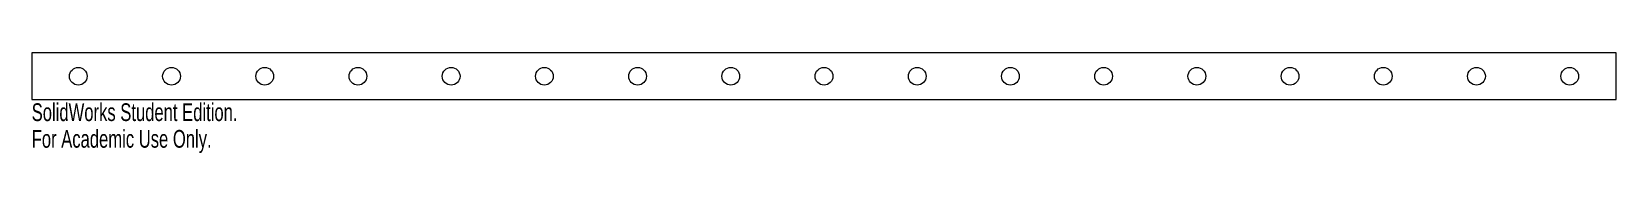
# Model space of a CAD drawing. Header units: inches. Extents: x -8.5 to 8.5, y -0.8 to 0.2.
import ezdxf

# ---------------------------------------------------------------- set-up
doc = ezdxf.new("R2010")
doc.units = ezdxf.units.IN
doc.header["$MEASUREMENT"] = 0
doc.styles.add('SLDTEXTSTYLE0', font='TXT', dxfattribs={"width": 0.7})

msp = doc.modelspace()

# ---------------------------------------------------------------- linework, layer by layer
at = {"color": 7, "linetype": 'Continuous', "lineweight": 15}
for p, q in [((-8.5, 0.25), (-8.5, -0.25)), ((8.5, 0.25), (-8.5, 0.25)), ((8.5, -0.25), (8.5, 0.25)), ((-8.5, -0.25), (8.5, -0.25))]:
    msp.add_line(p, q, dxfattribs=at)
for centre in [(-8, 0), (-7, 0), (-6, 0), (-5, 0), (-4, 0), (-3, 0), (-2, 0), (-1, 0), (0, 0), (1, 0), (2, 0), (3, 0), (4, 0), (5, 0), (6, 0), (7, 0), (8, 0)]:
    msp.add_circle(centre, 0.095, dxfattribs=at)

# ---------------------------------------------------------------- texts
at = {"color": 7, "linetype": 'Continuous', "char_height": 0.1903, "attachment_point": 1, "style": 'SLDTEXTSTYLE0'}
for s, insert in [('SolidWorks Student Edition.', (-8.5, -0.29)), ('For Academic Use Only.', (-8.5, -0.576))]:
    msp.add_mtext(s, dxfattribs=dict(at, insert=insert))

doc.saveas('drawing.dxf')
